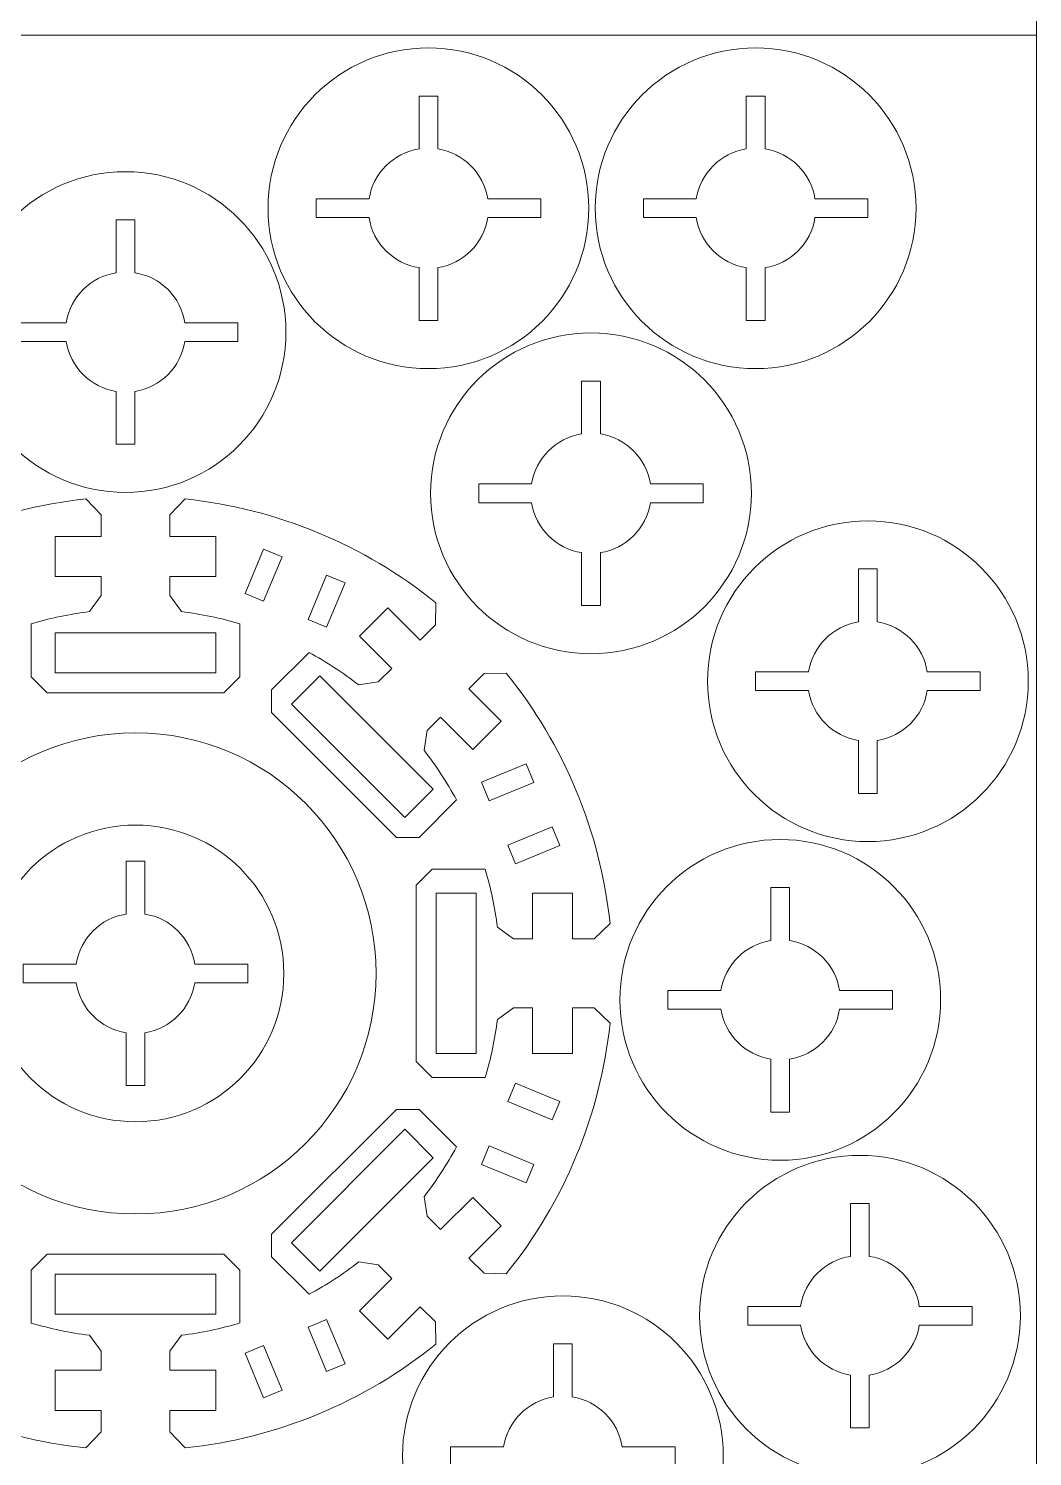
# Model space of a CAD drawing. Header units: centimetres. Extents: x -226 to -75, y 0 to 222.
# Drawn here: x -188.41 to -175.89, y 114.52 to 132.33 of the extents above; entities that cross this region are included whole.
import ezdxf

# ---------------------------------------------------------------- set-up
doc = ezdxf.new("R2010")
doc.units = ezdxf.units.CM
doc.header["$MEASUREMENT"] = 0
doc.layers.add('layer 1', color=7, linetype='Continuous')

msp = doc.modelspace()

# ---------------------------------------------------------------- linework, layer by layer
at = {"layer": 'layer 1', "color": 250, "lineweight": 20}
for points in [[(-225.83724, 132.24642), (-175.83724, 132.24642), (-175.83724, 162.24642), (-225.83724, 162.24642), (-225.83724, 132.24642)], [(-225.83724, 102.24642), (-175.83724, 102.24642), (-175.83724, 132.24642), (-225.83724, 132.24642), (-225.83724, 102.24642)]]:
    msp.add_lwpolyline(points, close=True, dxfattribs=at)
at = {"layer": 'layer 1', "color": 242, "lineweight": 9}
for points, knots in [([(-181.42116, 130.0853), (-181.42116, 131.18984), (-182.31668, 132.08533), (-183.42116, 132.08533), (-183.42116, 132.08533), (-184.52574, 132.08533), (-185.4212, 131.18984), (-185.4212, 130.08522), (-185.4212, 130.08522), (-185.4212, 128.98068), (-184.52574, 128.08522), (-183.42116, 128.08519), (-183.42116, 128.08519), (-182.31661, 128.08519), (-181.42116, 128.98071), (-181.42116, 130.0853)], [0, 0, 0, 0, 0.2, 0.2, 0.2, 0.2, 0.4, 0.4, 0.4, 0.4, 0.6, 0.6, 0.6, 0.6, 1, 1, 1, 1]), ([(-177.34051, 130.0853), (-177.34051, 131.18984), (-178.23603, 132.08533), (-179.34051, 132.08533), (-179.34051, 132.08533), (-180.44509, 132.08533), (-181.34055, 131.18984), (-181.34055, 130.08522), (-181.34055, 130.08522), (-181.34055, 128.98068), (-180.44509, 128.08522), (-179.34051, 128.08519), (-179.34051, 128.08519), (-178.23596, 128.08519), (-177.34051, 128.98071), (-177.34051, 130.0853)], [0, 0, 0, 0, 0.2, 0.2, 0.2, 0.2, 0.4, 0.4, 0.4, 0.4, 0.6, 0.6, 0.6, 0.6, 1, 1, 1, 1]), ([(-183.30446, 128.68521), (-183.30446, 128.68521), (-183.30446, 129.34522), (-183.30446, 129.34522), (-183.30446, 129.34522), (-182.98393, 129.39546), (-182.73134, 129.64804), (-182.6811, 129.96858), (-182.6811, 129.96858), (-182.6811, 129.96858), (-182.0213, 129.96858), (-182.0213, 129.96858), (-182.0213, 129.96858), (-182.0213, 129.96858), (-182.02123, 130.20187), (-182.02123, 130.20187), (-182.02123, 130.20187), (-182.02123, 130.20187), (-182.6811, 130.20187), (-182.6811, 130.20187), (-182.6811, 130.20187), (-182.73134, 130.52248), (-182.98393, 130.77506), (-183.30439, 130.82516), (-183.30439, 130.82516), (-183.30439, 130.82516), (-183.30432, 131.48524), (-183.30432, 131.48524), (-183.30432, 131.48524), (-183.30432, 131.48524), (-183.53768, 131.48524), (-183.53768, 131.48524), (-183.53768, 131.48524), (-183.53768, 131.48524), (-183.53775, 130.82516), (-183.53775, 130.82516), (-183.53775, 130.82516), (-183.85836, 130.77513), (-184.11081, 130.5224), (-184.16111, 130.20187), (-184.16111, 130.20187), (-184.16111, 130.20187), (-184.82112, 130.20187), (-184.82112, 130.20187), (-184.82112, 130.20187), (-184.82112, 130.20187), (-184.82105, 129.96858), (-184.82105, 129.96858), (-184.82105, 129.96858), (-184.82105, 129.96858), (-184.16104, 129.96858), (-184.16104, 129.96858), (-184.16104, 129.96858), (-184.11081, 129.64804), (-183.85822, 129.39546), (-183.53782, 129.34529), (-183.53782, 129.34529), (-183.53782, 129.34529), (-183.53782, 128.68521), (-183.53782, 128.68521), (-183.53782, 128.68521), (-183.53782, 128.68521), (-183.30446, 128.68521), (-183.30446, 128.68521)], [0, 0, 0, 0, 0.05882353, 0.05882353, 0.05882353, 0.05882353, 0.11764706, 0.11764706, 0.11764706, 0.11764706, 0.17647059, 0.17647059, 0.17647059, 0.17647059, 0.23529412, 0.23529412, 0.23529412, 0.23529412, 0.29411765, 0.29411765, 0.29411765, 0.29411765, 0.35294118, 0.35294118, 0.35294118, 0.35294118, 0.41176471, 0.41176471, 0.41176471, 0.41176471, 0.47058824, 0.47058824, 0.47058824, 0.47058824, 0.52941176, 0.52941176, 0.52941176, 0.52941176, 0.58823529, 0.58823529, 0.58823529, 0.58823529, 0.64705882, 0.64705882, 0.64705882, 0.64705882, 0.70588235, 0.70588235, 0.70588235, 0.70588235, 0.76470588, 0.76470588, 0.76470588, 0.76470588, 0.82352941, 0.82352941, 0.82352941, 0.82352941, 0.88235294, 0.88235294, 0.88235294, 0.88235294, 1, 1, 1, 1]), ([(-179.22381, 128.68521), (-179.22381, 128.68521), (-179.22381, 129.34522), (-179.22381, 129.34522), (-179.22381, 129.34522), (-178.90328, 129.39546), (-178.65069, 129.64804), (-178.60045, 129.96858), (-178.60045, 129.96858), (-178.60045, 129.96858), (-177.94065, 129.96858), (-177.94065, 129.96858), (-177.94065, 129.96858), (-177.94065, 129.96858), (-177.94058, 130.20187), (-177.94058, 130.20187), (-177.94058, 130.20187), (-177.94058, 130.20187), (-178.60045, 130.20187), (-178.60045, 130.20187), (-178.60045, 130.20187), (-178.65069, 130.52248), (-178.90328, 130.77506), (-179.22374, 130.82516), (-179.22374, 130.82516), (-179.22374, 130.82516), (-179.22367, 131.48524), (-179.22367, 131.48524), (-179.22367, 131.48524), (-179.22367, 131.48524), (-179.45703, 131.48524), (-179.45703, 131.48524), (-179.45703, 131.48524), (-179.45703, 131.48524), (-179.4571, 130.82516), (-179.4571, 130.82516), (-179.4571, 130.82516), (-179.77771, 130.77513), (-180.03016, 130.5224), (-180.08046, 130.20187), (-180.08046, 130.20187), (-180.08046, 130.20187), (-180.74047, 130.20187), (-180.74047, 130.20187), (-180.74047, 130.20187), (-180.74047, 130.20187), (-180.7404, 129.96858), (-180.7404, 129.96858), (-180.7404, 129.96858), (-180.7404, 129.96858), (-180.08039, 129.96858), (-180.08039, 129.96858), (-180.08039, 129.96858), (-180.03016, 129.64804), (-179.77757, 129.39546), (-179.45717, 129.34529), (-179.45717, 129.34529), (-179.45717, 129.34529), (-179.45717, 128.68521), (-179.45717, 128.68521), (-179.45717, 128.68521), (-179.45717, 128.68521), (-179.22381, 128.68521), (-179.22381, 128.68521)], [0, 0, 0, 0, 0.05882353, 0.05882353, 0.05882353, 0.05882353, 0.11764706, 0.11764706, 0.11764706, 0.11764706, 0.17647059, 0.17647059, 0.17647059, 0.17647059, 0.23529412, 0.23529412, 0.23529412, 0.23529412, 0.29411765, 0.29411765, 0.29411765, 0.29411765, 0.35294118, 0.35294118, 0.35294118, 0.35294118, 0.41176471, 0.41176471, 0.41176471, 0.41176471, 0.47058824, 0.47058824, 0.47058824, 0.47058824, 0.52941176, 0.52941176, 0.52941176, 0.52941176, 0.58823529, 0.58823529, 0.58823529, 0.58823529, 0.64705882, 0.64705882, 0.64705882, 0.64705882, 0.70588235, 0.70588235, 0.70588235, 0.70588235, 0.76470588, 0.76470588, 0.76470588, 0.76470588, 0.82352941, 0.82352941, 0.82352941, 0.82352941, 0.88235294, 0.88235294, 0.88235294, 0.88235294, 1, 1, 1, 1]), ([(-185.1981, 128.54127), (-185.1981, 129.64581), (-186.09363, 130.5413), (-187.1981, 130.5413), (-187.1981, 130.5413), (-188.30269, 130.5413), (-189.19807, 129.64581), (-189.19807, 128.5412), (-189.19807, 128.5412), (-189.19814, 127.43665), (-188.30269, 126.5412), (-187.1981, 126.54117), (-187.1981, 126.54117), (-186.09356, 126.54117), (-185.1981, 127.43668), (-185.1981, 128.54127)], [0, 0, 0, 0, 0.2, 0.2, 0.2, 0.2, 0.4, 0.4, 0.4, 0.4, 0.6, 0.6, 0.6, 0.6, 1, 1, 1, 1]), ([(-187.0814, 127.14118), (-187.0814, 127.14118), (-187.0814, 127.80119), (-187.0814, 127.80119), (-187.0814, 127.80119), (-186.76087, 127.85143), (-186.50828, 128.10402), (-186.45805, 128.42455), (-186.45805, 128.42455), (-186.45805, 128.42455), (-185.79825, 128.42455), (-185.79825, 128.42455), (-185.79825, 128.42455), (-185.79825, 128.42455), (-185.79818, 128.65784), (-185.79818, 128.65784), (-185.79818, 128.65784), (-185.79818, 128.65784), (-186.45805, 128.65784), (-186.45805, 128.65784), (-186.45805, 128.65784), (-186.50828, 128.97845), (-186.76087, 129.23103), (-187.08133, 129.28113), (-187.08133, 129.28113), (-187.08133, 129.28113), (-187.08126, 129.94121), (-187.08126, 129.94121), (-187.08126, 129.94121), (-187.08126, 129.94121), (-187.31463, 129.94121), (-187.31463, 129.94121), (-187.31463, 129.94121), (-187.31463, 129.94121), (-187.3147, 129.28113), (-187.3147, 129.28113), (-187.3147, 129.28113), (-187.6353, 129.23111), (-187.88775, 128.97838), (-187.93806, 128.65784), (-187.93806, 128.65784), (-187.93806, 128.65784), (-188.59807, 128.65784), (-188.59807, 128.65784), (-188.59807, 128.65784), (-188.59807, 128.65784), (-188.598, 128.42455), (-188.598, 128.42455), (-188.598, 128.42455), (-188.598, 128.42455), (-187.93798, 128.42455), (-187.93798, 128.42455), (-187.93798, 128.42455), (-187.88775, 128.10402), (-187.63516, 127.85143), (-187.31477, 127.80126), (-187.31477, 127.80126), (-187.31477, 127.80126), (-187.31477, 127.14118), (-187.31477, 127.14118), (-187.31477, 127.14118), (-187.31477, 127.14118), (-187.0814, 127.14118), (-187.0814, 127.14118)], [0, 0, 0, 0, 0.05882353, 0.05882353, 0.05882353, 0.05882353, 0.11764706, 0.11764706, 0.11764706, 0.11764706, 0.17647059, 0.17647059, 0.17647059, 0.17647059, 0.23529412, 0.23529412, 0.23529412, 0.23529412, 0.29411765, 0.29411765, 0.29411765, 0.29411765, 0.35294118, 0.35294118, 0.35294118, 0.35294118, 0.41176471, 0.41176471, 0.41176471, 0.41176471, 0.47058824, 0.47058824, 0.47058824, 0.47058824, 0.52941176, 0.52941176, 0.52941176, 0.52941176, 0.58823529, 0.58823529, 0.58823529, 0.58823529, 0.64705882, 0.64705882, 0.64705882, 0.64705882, 0.70588235, 0.70588235, 0.70588235, 0.70588235, 0.76470588, 0.76470588, 0.76470588, 0.76470588, 0.82352941, 0.82352941, 0.82352941, 0.82352941, 0.88235294, 0.88235294, 0.88235294, 0.88235294, 1, 1, 1, 1]), ([(-179.39368, 126.53025), (-179.39368, 127.63479), (-180.28921, 128.53028), (-181.39367, 128.53028), (-181.39367, 128.53028), (-182.49826, 128.53028), (-183.39364, 127.63479), (-183.39364, 126.53018), (-183.39364, 126.53018), (-183.39371, 125.42563), (-182.49826, 124.53018), (-181.39367, 124.53014), (-181.39367, 124.53014), (-180.28914, 124.53014), (-179.39368, 125.42567), (-179.39368, 126.53025)], [0, 0, 0, 0, 0.2, 0.2, 0.2, 0.2, 0.4, 0.4, 0.4, 0.4, 0.6, 0.6, 0.6, 0.6, 1, 1, 1, 1]), ([(-181.27699, 125.13017), (-181.27699, 125.13017), (-181.27699, 125.79018), (-181.27699, 125.79018), (-181.27699, 125.79018), (-180.95645, 125.84041), (-180.70386, 126.093), (-180.65363, 126.41354), (-180.65363, 126.41354), (-180.65363, 126.41354), (-179.99383, 126.41354), (-179.99383, 126.41354), (-179.99383, 126.41354), (-179.99383, 126.41354), (-179.99376, 126.64683), (-179.99376, 126.64683), (-179.99376, 126.64683), (-179.99376, 126.64683), (-180.65363, 126.64683), (-180.65363, 126.64683), (-180.65363, 126.64683), (-180.70386, 126.96743), (-180.95645, 127.22001), (-181.27692, 127.27011), (-181.27692, 127.27011), (-181.27692, 127.27011), (-181.27684, 127.93019), (-181.27684, 127.93019), (-181.27684, 127.93019), (-181.27684, 127.93019), (-181.5102, 127.93019), (-181.5102, 127.93019), (-181.5102, 127.93019), (-181.5102, 127.93019), (-181.51027, 127.27011), (-181.51027, 127.27011), (-181.51027, 127.27011), (-181.83087, 127.22008), (-182.08332, 126.96736), (-182.13363, 126.64683), (-182.13363, 126.64683), (-182.13363, 126.64683), (-182.79364, 126.64683), (-182.79364, 126.64683), (-182.79364, 126.64683), (-182.79364, 126.64683), (-182.79357, 126.41354), (-182.79357, 126.41354), (-182.79357, 126.41354), (-182.79357, 126.41354), (-182.13356, 126.41354), (-182.13356, 126.41354), (-182.13356, 126.41354), (-182.08332, 126.093), (-181.83073, 125.84041), (-181.51034, 125.79025), (-181.51034, 125.79025), (-181.51034, 125.79025), (-181.51034, 125.13017), (-181.51034, 125.13017), (-181.51034, 125.13017), (-181.51034, 125.13017), (-181.27699, 125.13017), (-181.27699, 125.13017)], [0, 0, 0, 0, 0.05882353, 0.05882353, 0.05882353, 0.05882353, 0.11764706, 0.11764706, 0.11764706, 0.11764706, 0.17647059, 0.17647059, 0.17647059, 0.17647059, 0.23529412, 0.23529412, 0.23529412, 0.23529412, 0.29411765, 0.29411765, 0.29411765, 0.29411765, 0.35294118, 0.35294118, 0.35294118, 0.35294118, 0.41176471, 0.41176471, 0.41176471, 0.41176471, 0.47058824, 0.47058824, 0.47058824, 0.47058824, 0.52941176, 0.52941176, 0.52941176, 0.52941176, 0.58823529, 0.58823529, 0.58823529, 0.58823529, 0.64705882, 0.64705882, 0.64705882, 0.64705882, 0.70588235, 0.70588235, 0.70588235, 0.70588235, 0.76470588, 0.76470588, 0.76470588, 0.76470588, 0.82352941, 0.82352941, 0.82352941, 0.82352941, 0.88235294, 0.88235294, 0.88235294, 0.88235294, 1, 1, 1, 1]), ([(-175.94066, 124.18692), (-175.94066, 125.29146), (-176.83618, 126.18695), (-177.94066, 126.18695), (-177.94066, 126.18695), (-179.04524, 126.18695), (-179.9407, 125.29146), (-179.9407, 124.18684), (-179.9407, 124.18684), (-179.9407, 123.0823), (-179.04524, 122.18684), (-177.94066, 122.18681), (-177.94066, 122.18681), (-176.83611, 122.18681), (-175.94066, 123.08233), (-175.94066, 124.18692)], [0, 0, 0, 0, 0.2, 0.2, 0.2, 0.2, 0.4, 0.4, 0.4, 0.4, 0.6, 0.6, 0.6, 0.6, 1, 1, 1, 1]), ([(-177.82396, 122.78683), (-177.82396, 122.78683), (-177.82396, 123.44684), (-177.82396, 123.44684), (-177.82396, 123.44684), (-177.50343, 123.49708), (-177.25084, 123.74966), (-177.2006, 124.0702), (-177.2006, 124.0702), (-177.2006, 124.0702), (-176.5408, 124.0702), (-176.5408, 124.0702), (-176.5408, 124.0702), (-176.5408, 124.0702), (-176.54073, 124.30349), (-176.54073, 124.30349), (-176.54073, 124.30349), (-176.54073, 124.30349), (-177.2006, 124.30349), (-177.2006, 124.30349), (-177.2006, 124.30349), (-177.25084, 124.6241), (-177.50343, 124.87668), (-177.82389, 124.92678), (-177.82389, 124.92678), (-177.82389, 124.92678), (-177.82382, 125.58686), (-177.82382, 125.58686), (-177.82382, 125.58686), (-177.82382, 125.58686), (-178.05718, 125.58686), (-178.05718, 125.58686), (-178.05718, 125.58686), (-178.05718, 125.58686), (-178.05725, 124.92678), (-178.05725, 124.92678), (-178.05725, 124.92678), (-178.37786, 124.87675), (-178.63031, 124.62402), (-178.68061, 124.30349), (-178.68061, 124.30349), (-178.68061, 124.30349), (-179.34062, 124.30349), (-179.34062, 124.30349), (-179.34062, 124.30349), (-179.34062, 124.30349), (-179.34055, 124.0702), (-179.34055, 124.0702), (-179.34055, 124.0702), (-179.34055, 124.0702), (-178.68054, 124.0702), (-178.68054, 124.0702), (-178.68054, 124.0702), (-178.63031, 123.74966), (-178.37772, 123.49708), (-178.05732, 123.44691), (-178.05732, 123.44691), (-178.05732, 123.44691), (-178.05732, 122.78683), (-178.05732, 122.78683), (-178.05732, 122.78683), (-178.05732, 122.78683), (-177.82396, 122.78683), (-177.82396, 122.78683)], [0, 0, 0, 0, 0.05882353, 0.05882353, 0.05882353, 0.05882353, 0.11764706, 0.11764706, 0.11764706, 0.11764706, 0.17647059, 0.17647059, 0.17647059, 0.17647059, 0.23529412, 0.23529412, 0.23529412, 0.23529412, 0.29411765, 0.29411765, 0.29411765, 0.29411765, 0.35294118, 0.35294118, 0.35294118, 0.35294118, 0.41176471, 0.41176471, 0.41176471, 0.41176471, 0.47058824, 0.47058824, 0.47058824, 0.47058824, 0.52941176, 0.52941176, 0.52941176, 0.52941176, 0.58823529, 0.58823529, 0.58823529, 0.58823529, 0.64705882, 0.64705882, 0.64705882, 0.64705882, 0.70588235, 0.70588235, 0.70588235, 0.70588235, 0.76470588, 0.76470588, 0.76470588, 0.76470588, 0.82352941, 0.82352941, 0.82352941, 0.82352941, 0.88235294, 0.88235294, 0.88235294, 0.88235294, 1, 1, 1, 1]), ([(-188.07373, 124.29213), (-188.07373, 124.29213), (-186.07373, 124.29213), (-186.07373, 124.29213), (-186.07373, 124.29213), (-186.07373, 124.29213), (-186.07373, 124.79216), (-186.07373, 124.79216), (-186.07373, 124.79216), (-186.07373, 124.79216), (-188.07373, 124.79216), (-188.07373, 124.79216), (-188.07373, 124.79216), (-188.07373, 124.79216), (-188.07373, 124.29213), (-188.07373, 124.29213)], [0, 0, 0, 0, 0.2, 0.2, 0.2, 0.2, 0.4, 0.4, 0.4, 0.4, 0.6, 0.6, 0.6, 0.6, 1, 1, 1, 1]), ([(-184.77558, 124.25453), (-184.77558, 124.25453), (-185.1291, 123.90101), (-185.1291, 123.90101), (-185.1291, 123.90101), (-185.1291, 123.90101), (-183.71492, 122.48679), (-183.71492, 122.48679), (-183.71492, 122.48679), (-183.71492, 122.48679), (-183.36136, 122.84027), (-183.36136, 122.84027), (-183.36136, 122.84027), (-183.36136, 122.84027), (-184.77558, 124.25453), (-184.77558, 124.25453)], [0, 0, 0, 0, 0.2, 0.2, 0.2, 0.2, 0.4, 0.4, 0.4, 0.4, 0.6, 0.6, 0.6, 0.6, 1, 1, 1, 1]), ([(-190.07367, 120.54223), (-190.07367, 118.8853), (-188.73057, 117.54224), (-187.07375, 117.54224), (-187.07375, 117.54224), (-185.41679, 117.5422), (-184.07369, 118.88537), (-184.07376, 120.54216), (-184.07376, 120.54216), (-184.07369, 122.19908), (-185.41686, 123.54218), (-187.07382, 123.54221), (-187.07382, 123.54221), (-188.73057, 123.54218), (-190.07367, 122.19912), (-190.07367, 120.54223)], [0, 0, 0, 0, 0.2, 0.2, 0.2, 0.2, 0.4, 0.4, 0.4, 0.4, 0.6, 0.6, 0.6, 0.6, 1, 1, 1, 1]), ([(-187.07368, 122.39221), (-186.052, 122.39221), (-185.22375, 121.56396), (-185.22375, 120.54231), (-185.22375, 120.54231), (-185.22375, 119.52049), (-186.052, 118.69224), (-187.07368, 118.69221), (-187.07368, 118.69221), (-188.09543, 118.69224), (-188.92368, 119.52056), (-188.92368, 120.54228), (-188.92368, 120.54228), (-188.92368, 121.56392), (-188.09543, 122.39225), (-187.07368, 122.39221)], [0, 0, 0, 0, 0.2, 0.2, 0.2, 0.2, 0.4, 0.4, 0.4, 0.4, 0.6, 0.6, 0.6, 0.6, 1, 1, 1, 1]), ([(-177.03377, 120.21239), (-177.03377, 121.31694), (-177.9293, 122.21243), (-179.03378, 122.21243), (-179.03378, 122.21243), (-180.13836, 122.21243), (-181.03382, 121.31694), (-181.03382, 120.21232), (-181.03382, 120.21232), (-181.03382, 119.10778), (-180.13836, 118.21232), (-179.03378, 118.21228), (-179.03378, 118.21228), (-177.92923, 118.21228), (-177.03377, 119.10781), (-177.03377, 120.21239)], [0, 0, 0, 0, 0.2, 0.2, 0.2, 0.2, 0.4, 0.4, 0.4, 0.4, 0.6, 0.6, 0.6, 0.6, 1, 1, 1, 1]), ([(-188.47371, 120.65892), (-188.47371, 120.65892), (-187.81377, 120.65884), (-187.81377, 120.65884), (-187.81377, 120.65884), (-187.76354, 120.97941), (-187.51088, 121.23197), (-187.19034, 121.2822), (-187.19034, 121.2822), (-187.19034, 121.2822), (-187.19041, 121.94225), (-187.19041, 121.94225), (-187.19041, 121.94225), (-187.19041, 121.94225), (-186.95705, 121.94225), (-186.95705, 121.94225), (-186.95705, 121.94225), (-186.95705, 121.94225), (-186.95705, 121.28217), (-186.95705, 121.28217), (-186.95705, 121.28217), (-186.63652, 121.23207), (-186.38393, 120.97941), (-186.33369, 120.65895), (-186.33369, 120.65895), (-186.33369, 120.65895), (-185.67375, 120.65892), (-185.67375, 120.65892), (-185.67375, 120.65892), (-185.67375, 120.65892), (-185.67375, 120.42555), (-185.67375, 120.42555), (-185.67375, 120.42555), (-185.67375, 120.42555), (-186.33369, 120.42555), (-186.33369, 120.42555), (-186.33369, 120.42555), (-186.38393, 120.10505), (-186.63652, 119.85247), (-186.95705, 119.80223), (-186.95705, 119.80223), (-186.95705, 119.80223), (-186.95705, 119.14229), (-186.95705, 119.14229), (-186.95705, 119.14229), (-186.95705, 119.14229), (-187.19034, 119.14218), (-187.19034, 119.14218), (-187.19034, 119.14218), (-187.19034, 119.14218), (-187.19041, 119.80223), (-187.19041, 119.80223), (-187.19041, 119.80223), (-187.51095, 119.85247), (-187.76354, 120.10502), (-187.81377, 120.42555), (-187.81377, 120.42555), (-187.81377, 120.42555), (-188.47371, 120.42555), (-188.47371, 120.42555), (-188.47371, 120.42555), (-188.47371, 120.42555), (-188.47371, 120.65892), (-188.47371, 120.65892)], [0, 0, 0, 0, 0.05882353, 0.05882353, 0.05882353, 0.05882353, 0.11764706, 0.11764706, 0.11764706, 0.11764706, 0.17647059, 0.17647059, 0.17647059, 0.17647059, 0.23529412, 0.23529412, 0.23529412, 0.23529412, 0.29411765, 0.29411765, 0.29411765, 0.29411765, 0.35294118, 0.35294118, 0.35294118, 0.35294118, 0.41176471, 0.41176471, 0.41176471, 0.41176471, 0.47058824, 0.47058824, 0.47058824, 0.47058824, 0.52941176, 0.52941176, 0.52941176, 0.52941176, 0.58823529, 0.58823529, 0.58823529, 0.58823529, 0.64705882, 0.64705882, 0.64705882, 0.64705882, 0.70588235, 0.70588235, 0.70588235, 0.70588235, 0.76470588, 0.76470588, 0.76470588, 0.76470588, 0.82352941, 0.82352941, 0.82352941, 0.82352941, 0.88235294, 0.88235294, 0.88235294, 0.88235294, 1, 1, 1, 1]), ([(-183.32369, 119.54219), (-183.32369, 119.54219), (-182.82366, 119.54219), (-182.82366, 119.54219), (-182.82366, 119.54219), (-182.82366, 119.54219), (-182.82366, 121.54219), (-182.82366, 121.54219), (-182.82366, 121.54219), (-182.82366, 121.54219), (-183.32369, 121.54219), (-183.32369, 121.54219), (-183.32369, 121.54219), (-183.32369, 121.54219), (-183.32369, 119.54219), (-183.32369, 119.54219)], [0, 0, 0, 0, 0.2, 0.2, 0.2, 0.2, 0.4, 0.4, 0.4, 0.4, 0.6, 0.6, 0.6, 0.6, 1, 1, 1, 1]), ([(-178.91708, 118.81231), (-178.91708, 118.81231), (-178.91708, 119.47232), (-178.91708, 119.47232), (-178.91708, 119.47232), (-178.59654, 119.52255), (-178.34396, 119.77514), (-178.29372, 120.09568), (-178.29372, 120.09568), (-178.29372, 120.09568), (-177.63392, 120.09568), (-177.63392, 120.09568), (-177.63392, 120.09568), (-177.63392, 120.09568), (-177.63385, 120.32897), (-177.63385, 120.32897), (-177.63385, 120.32897), (-177.63385, 120.32897), (-178.29372, 120.32897), (-178.29372, 120.32897), (-178.29372, 120.32897), (-178.34396, 120.64957), (-178.59654, 120.90216), (-178.91701, 120.95226), (-178.91701, 120.95226), (-178.91701, 120.95226), (-178.91694, 121.61234), (-178.91694, 121.61234), (-178.91694, 121.61234), (-178.91694, 121.61234), (-179.1503, 121.61234), (-179.1503, 121.61234), (-179.1503, 121.61234), (-179.1503, 121.61234), (-179.15037, 120.95226), (-179.15037, 120.95226), (-179.15037, 120.95226), (-179.47098, 120.90223), (-179.72342, 120.6495), (-179.77373, 120.32897), (-179.77373, 120.32897), (-179.77373, 120.32897), (-180.43374, 120.32897), (-180.43374, 120.32897), (-180.43374, 120.32897), (-180.43374, 120.32897), (-180.43367, 120.09568), (-180.43367, 120.09568), (-180.43367, 120.09568), (-180.43367, 120.09568), (-179.77366, 120.09568), (-179.77366, 120.09568), (-179.77366, 120.09568), (-179.72342, 119.77514), (-179.47083, 119.52255), (-179.15044, 119.47239), (-179.15044, 119.47239), (-179.15044, 119.47239), (-179.15044, 118.81231), (-179.15044, 118.81231), (-179.15044, 118.81231), (-179.15044, 118.81231), (-178.91708, 118.81231), (-178.91708, 118.81231)], [0, 0, 0, 0, 0.05882353, 0.05882353, 0.05882353, 0.05882353, 0.11764706, 0.11764706, 0.11764706, 0.11764706, 0.17647059, 0.17647059, 0.17647059, 0.17647059, 0.23529412, 0.23529412, 0.23529412, 0.23529412, 0.29411765, 0.29411765, 0.29411765, 0.29411765, 0.35294118, 0.35294118, 0.35294118, 0.35294118, 0.41176471, 0.41176471, 0.41176471, 0.41176471, 0.47058824, 0.47058824, 0.47058824, 0.47058824, 0.52941176, 0.52941176, 0.52941176, 0.52941176, 0.58823529, 0.58823529, 0.58823529, 0.58823529, 0.64705882, 0.64705882, 0.64705882, 0.64705882, 0.70588235, 0.70588235, 0.70588235, 0.70588235, 0.76470588, 0.76470588, 0.76470588, 0.76470588, 0.82352941, 0.82352941, 0.82352941, 0.82352941, 0.88235294, 0.88235294, 0.88235294, 0.88235294, 1, 1, 1, 1]), ([(-185.12913, 117.18344), (-185.12913, 117.18344), (-184.77561, 116.82985), (-184.77561, 116.82985), (-184.77561, 116.82985), (-184.77561, 116.82985), (-183.3614, 118.24406), (-183.3614, 118.24406), (-183.3614, 118.24406), (-183.3614, 118.24406), (-183.71492, 118.59765), (-183.71492, 118.59765), (-183.71492, 118.59765), (-183.71492, 118.59765), (-185.12913, 117.18344), (-185.12913, 117.18344)], [0, 0, 0, 0, 0.2, 0.2, 0.2, 0.2, 0.4, 0.4, 0.4, 0.4, 0.6, 0.6, 0.6, 0.6, 1, 1, 1, 1]), ([(-176.03975, 116.27297), (-176.03975, 117.37744), (-176.93528, 118.27297), (-178.03976, 118.27297), (-178.03976, 118.27297), (-179.14434, 118.27297), (-180.03979, 117.37744), (-180.03979, 116.2729), (-180.03979, 116.2729), (-180.03979, 115.16832), (-179.14434, 114.2729), (-178.03976, 114.27283), (-178.03976, 114.27283), (-176.93521, 114.27283), (-176.03975, 115.16839), (-176.03975, 116.27297)], [0, 0, 0, 0, 0.2, 0.2, 0.2, 0.2, 0.4, 0.4, 0.4, 0.4, 0.6, 0.6, 0.6, 0.6, 1, 1, 1, 1]), ([(-177.92302, 114.87289), (-177.92302, 114.87289), (-177.92302, 115.5329), (-177.92302, 115.5329), (-177.92302, 115.5329), (-177.60249, 115.58313), (-177.3499, 115.83572), (-177.29966, 116.15626), (-177.29966, 116.15626), (-177.29966, 116.15626), (-176.63986, 116.15626), (-176.63986, 116.15626), (-176.63986, 116.15626), (-176.63986, 116.15626), (-176.63979, 116.38955), (-176.63979, 116.38955), (-176.63979, 116.38955), (-176.63979, 116.38955), (-177.29966, 116.38955), (-177.29966, 116.38955), (-177.29966, 116.38955), (-177.3499, 116.71015), (-177.60249, 116.96274), (-177.92295, 117.01284), (-177.92295, 117.01284), (-177.92295, 117.01284), (-177.92288, 117.67287), (-177.92288, 117.67287), (-177.92288, 117.67287), (-177.92288, 117.67287), (-178.15624, 117.67287), (-178.15624, 117.67287), (-178.15624, 117.67287), (-178.15624, 117.67287), (-178.15631, 117.01284), (-178.15631, 117.01284), (-178.15631, 117.01284), (-178.47692, 116.96281), (-178.72937, 116.71008), (-178.77967, 116.38955), (-178.77967, 116.38955), (-178.77967, 116.38955), (-179.43968, 116.38955), (-179.43968, 116.38955), (-179.43968, 116.38955), (-179.43968, 116.38955), (-179.43961, 116.15626), (-179.43961, 116.15626), (-179.43961, 116.15626), (-179.43961, 116.15626), (-178.7796, 116.15626), (-178.7796, 116.15626), (-178.7796, 116.15626), (-178.72937, 115.83572), (-178.47678, 115.58313), (-178.15638, 115.53297), (-178.15638, 115.53297), (-178.15638, 115.53297), (-178.15638, 114.87289), (-178.15638, 114.87289), (-178.15638, 114.87289), (-178.15638, 114.87289), (-177.92302, 114.87289), (-177.92302, 114.87289)], [0, 0, 0, 0, 0.05882353, 0.05882353, 0.05882353, 0.05882353, 0.11764706, 0.11764706, 0.11764706, 0.11764706, 0.17647059, 0.17647059, 0.17647059, 0.17647059, 0.23529412, 0.23529412, 0.23529412, 0.23529412, 0.29411765, 0.29411765, 0.29411765, 0.29411765, 0.35294118, 0.35294118, 0.35294118, 0.35294118, 0.41176471, 0.41176471, 0.41176471, 0.41176471, 0.47058824, 0.47058824, 0.47058824, 0.47058824, 0.52941176, 0.52941176, 0.52941176, 0.52941176, 0.58823529, 0.58823529, 0.58823529, 0.58823529, 0.64705882, 0.64705882, 0.64705882, 0.64705882, 0.70588235, 0.70588235, 0.70588235, 0.70588235, 0.76470588, 0.76470588, 0.76470588, 0.76470588, 0.82352941, 0.82352941, 0.82352941, 0.82352941, 0.88235294, 0.88235294, 0.88235294, 0.88235294, 1, 1, 1, 1]), ([(-188.07373, 116.79215), (-188.07373, 116.79215), (-188.07373, 116.29219), (-188.07373, 116.29219), (-188.07373, 116.29219), (-188.07373, 116.29219), (-186.07373, 116.29212), (-186.07373, 116.29212), (-186.07373, 116.29212), (-186.07373, 116.29212), (-186.07373, 116.79215), (-186.07373, 116.79215), (-186.07373, 116.79215), (-186.07373, 116.79215), (-188.07373, 116.79215), (-188.07373, 116.79215)], [0, 0, 0, 0, 0.2, 0.2, 0.2, 0.2, 0.4, 0.4, 0.4, 0.4, 0.6, 0.6, 0.6, 0.6, 1, 1, 1, 1]), ([(-179.74424, 114.52038), (-179.74424, 115.6249), (-180.63976, 116.52039), (-181.74423, 116.52039), (-181.74423, 116.52039), (-182.84881, 116.52039), (-183.7442, 115.6249), (-183.7442, 114.52031), (-183.7442, 114.52031), (-183.74427, 113.41573), (-182.84881, 112.52031), (-181.74423, 112.52024), (-181.74423, 112.52024), (-180.63969, 112.52024), (-179.74424, 113.4158), (-179.74424, 114.52038)], [0, 0, 0, 0, 0.2, 0.2, 0.2, 0.2, 0.4, 0.4, 0.4, 0.4, 0.6, 0.6, 0.6, 0.6, 1, 1, 1, 1]), ([(-181.62753, 113.1203), (-181.62753, 113.1203), (-181.62753, 113.78031), (-181.62753, 113.78031), (-181.62753, 113.78031), (-181.30701, 113.83054), (-181.05442, 114.08313), (-181.00418, 114.40367), (-181.00418, 114.40367), (-181.00418, 114.40367), (-180.34438, 114.40367), (-180.34438, 114.40367), (-180.34438, 114.40367), (-180.34438, 114.40367), (-180.34431, 114.63696), (-180.34431, 114.63696), (-180.34431, 114.63696), (-180.34431, 114.63696), (-181.00418, 114.63696), (-181.00418, 114.63696), (-181.00418, 114.63696), (-181.05442, 114.95756), (-181.30701, 115.21015), (-181.62746, 115.26025), (-181.62746, 115.26025), (-181.62746, 115.26025), (-181.62739, 115.92033), (-181.62739, 115.92033), (-181.62739, 115.92033), (-181.62739, 115.92033), (-181.86075, 115.92033), (-181.86075, 115.92033), (-181.86075, 115.92033), (-181.86075, 115.92033), (-181.86082, 115.26025), (-181.86082, 115.26025), (-181.86082, 115.26025), (-182.18143, 115.21022), (-182.43388, 114.95749), (-182.48418, 114.63696), (-182.48418, 114.63696), (-182.48418, 114.63696), (-183.14419, 114.63696), (-183.14419, 114.63696), (-183.14419, 114.63696), (-183.14419, 114.63696), (-183.14412, 114.40367), (-183.14412, 114.40367), (-183.14412, 114.40367), (-183.14412, 114.40367), (-182.48411, 114.40367), (-182.48411, 114.40367), (-182.48411, 114.40367), (-182.43388, 114.08313), (-182.18129, 113.83054), (-181.86089, 113.78038), (-181.86089, 113.78038), (-181.86089, 113.78038), (-181.86089, 113.1203), (-181.86089, 113.1203), (-181.86089, 113.1203), (-181.86089, 113.1203), (-181.62753, 113.1203), (-181.62753, 113.1203)], [0, 0, 0, 0, 0.05882353, 0.05882353, 0.05882353, 0.05882353, 0.11764706, 0.11764706, 0.11764706, 0.11764706, 0.17647059, 0.17647059, 0.17647059, 0.17647059, 0.23529412, 0.23529412, 0.23529412, 0.23529412, 0.29411765, 0.29411765, 0.29411765, 0.29411765, 0.35294118, 0.35294118, 0.35294118, 0.35294118, 0.41176471, 0.41176471, 0.41176471, 0.41176471, 0.47058824, 0.47058824, 0.47058824, 0.47058824, 0.52941176, 0.52941176, 0.52941176, 0.52941176, 0.58823529, 0.58823529, 0.58823529, 0.58823529, 0.64705882, 0.64705882, 0.64705882, 0.64705882, 0.70588235, 0.70588235, 0.70588235, 0.70588235, 0.76470588, 0.76470588, 0.76470588, 0.76470588, 0.82352941, 0.82352941, 0.82352941, 0.82352941, 0.88235294, 0.88235294, 0.88235294, 0.88235294, 1, 1, 1, 1])]:
    msp.add_open_spline(points, degree=3, knots=knots, dxfattribs=at)
for points in [[(-190.81898, 125.16551), (-189.92462, 125.89001), (-188.83937, 126.33959), (-187.69457, 126.45964)], [(-187.69457, 126.45963), (-187.69457, 126.45963), (-187.50372, 126.2607), (-187.50372, 126.2607)], [(-186.64375, 126.26071), (-186.64375, 126.26071), (-186.4529, 126.45968), (-186.4529, 126.45968)], [(-186.45286, 126.45966), (-185.30813, 126.33954), (-184.22278, 125.89003), (-183.32845, 125.1655)], [(-187.50372, 126.26071), (-187.50372, 126.26071), (-187.50372, 125.99224), (-187.50372, 125.99224)], [(-186.64375, 125.99213), (-186.64375, 125.99213), (-186.64375, 126.2607), (-186.64375, 126.2607)], [(-187.50372, 125.99223), (-187.50372, 125.99223), (-188.07373, 125.99212), (-188.07373, 125.99212)], [(-188.07373, 125.99213), (-188.07373, 125.99213), (-188.07373, 125.4921), (-188.07373, 125.4921)], [(-186.0737, 125.99216), (-186.0737, 125.99216), (-186.64371, 125.99213), (-186.64371, 125.99213)], [(-186.0737, 125.99216), (-186.0737, 125.99216), (-186.0737, 125.49217), (-186.0737, 125.49217)], [(-185.47708, 125.83393), (-185.47708, 125.83393), (-185.70674, 125.27961), (-185.70674, 125.27961)], [(-185.24611, 125.73833), (-185.24611, 125.73833), (-185.47708, 125.83393), (-185.47708, 125.83393)], [(-185.4757, 125.18398), (-185.4757, 125.18398), (-185.24611, 125.73833), (-185.24611, 125.73833)], [(-187.50372, 125.49218), (-187.50372, 125.49218), (-188.07373, 125.4921), (-188.07373, 125.4921)], [(-187.50372, 125.49218), (-187.50372, 125.49218), (-187.50372, 125.25416), (-187.50372, 125.25416)], [(-186.64375, 125.25416), (-186.64375, 125.25416), (-186.64375, 125.49218), (-186.64375, 125.49218)], [(-186.0737, 125.49218), (-186.0737, 125.49218), (-186.64371, 125.49218), (-186.64371, 125.49218)], [(-184.69179, 125.50864), (-184.69179, 125.50864), (-184.92138, 124.95436), (-184.92138, 124.95436)], [(-184.4608, 125.41301), (-184.4608, 125.41301), (-184.69183, 125.50865), (-184.69183, 125.50865)], [(-184.69042, 124.85873), (-184.69042, 124.85873), (-184.46076, 125.41301), (-184.46076, 125.41301)], [(-187.50372, 125.25416), (-187.50372, 125.25416), (-187.6485, 125.05568), (-187.6485, 125.05568)], [(-186.49897, 125.05572), (-186.49897, 125.05572), (-186.64375, 125.25416), (-186.64375, 125.25416)], [(-185.70674, 125.27961), (-185.70674, 125.27961), (-185.4757, 125.18397), (-185.4757, 125.18397)], [(-187.64846, 125.05568), (-187.89526, 125.02429), (-188.1354, 124.97359), (-188.37374, 124.90247)], [(-185.77369, 124.90244), (-186.0121, 124.97356), (-186.25227, 125.02429), (-186.49897, 125.05573)], [(-183.92715, 125.10295), (-183.92715, 125.10295), (-184.28063, 124.74943), (-184.28063, 124.74943)], [(-183.52406, 124.69998), (-183.52406, 124.69998), (-183.92715, 125.10296), (-183.92715, 125.10296)], [(-183.32838, 125.16541), (-183.32838, 125.16541), (-183.33409, 124.88985), (-183.33409, 124.88985)], [(-188.37374, 124.90248), (-188.37374, 124.90248), (-188.37374, 124.24218), (-188.37374, 124.24218)], [(-185.77369, 124.24219), (-185.77369, 124.24219), (-185.77369, 124.90245), (-185.77369, 124.90245)], [(-184.92138, 124.95436), (-184.92138, 124.95436), (-184.69042, 124.85872), (-184.69042, 124.85872)], [(-183.33409, 124.88987), (-183.33409, 124.88987), (-183.52406, 124.69997), (-183.52406, 124.69997)], [(-183.87751, 124.34637), (-183.87751, 124.34637), (-184.2806, 124.74945), (-184.2806, 124.74945)], [(-184.90974, 124.54467), (-184.90974, 124.54467), (-185.37661, 124.07773), (-185.37661, 124.07773)], [(-184.28853, 124.14015), (-184.48531, 124.29234), (-184.69098, 124.42629), (-184.90974, 124.54468)], [(-183.87751, 124.34637), (-183.87751, 124.34637), (-184.04582, 124.17799), (-184.04582, 124.17799)], [(-188.37374, 124.24219), (-188.37374, 124.24219), (-188.17371, 124.04217), (-188.17371, 124.04217)], [(-185.97372, 124.04217), (-185.97372, 124.04217), (-185.77369, 124.2422), (-185.77369, 124.2422)], [(-184.04586, 124.17798), (-184.04586, 124.17798), (-184.2886, 124.14019), (-184.2886, 124.14019)], [(-182.91595, 124.09195), (-182.91595, 124.09195), (-182.72605, 124.28182), (-182.72605, 124.28182)], [(-182.72605, 124.28181), (-182.72605, 124.28181), (-182.45039, 124.28746), (-182.45039, 124.28746)], [(-182.45035, 124.28746), (-181.72585, 123.39313), (-181.27635, 122.30785), (-181.15616, 121.16308)], [(-188.17371, 124.04217), (-188.17371, 124.04217), (-185.97375, 124.04217), (-185.97375, 124.04217)], [(-185.37664, 124.07772), (-185.37664, 124.07772), (-185.37671, 123.7949), (-185.37671, 123.7949)], [(-182.51286, 123.68884), (-182.51286, 123.68884), (-182.91595, 124.09196), (-182.91595, 124.09196)], [(-185.37671, 123.79492), (-185.37671, 123.79492), (-183.82103, 122.23927), (-183.82103, 122.23927)], [(-183.43781, 123.57002), (-183.43781, 123.57002), (-183.26954, 123.73837), (-183.26954, 123.73837)], [(-182.86638, 123.33527), (-182.86638, 123.33527), (-183.26954, 123.73839), (-183.26954, 123.73839)], [(-182.51286, 123.68884), (-182.51286, 123.68884), (-182.86638, 123.33529), (-182.86638, 123.33529)], [(-183.47577, 123.32735), (-183.47577, 123.32735), (-183.43781, 123.57002), (-183.43781, 123.57002)], [(-183.07131, 122.70623), (-183.18956, 122.92499), (-183.32347, 123.13073), (-183.47577, 123.3274)], [(-182.20295, 123.15516), (-182.20295, 123.15516), (-182.7572, 122.92554), (-182.7572, 122.92554)], [(-182.10717, 122.92417), (-182.10717, 122.92417), (-182.20295, 123.15517), (-182.20295, 123.15517)], [(-182.7572, 122.92554), (-182.7572, 122.92554), (-182.66156, 122.69451), (-182.66156, 122.69451)], [(-182.66156, 122.69452), (-182.66156, 122.69452), (-182.10717, 122.92418), (-182.10717, 122.92418)], [(-183.53825, 122.23921), (-183.53825, 122.23921), (-183.07131, 122.70622), (-183.07131, 122.70622)], [(-181.87765, 122.36982), (-181.87765, 122.36982), (-182.4319, 122.14026), (-182.4319, 122.14026)], [(-181.78187, 122.13889), (-181.78187, 122.13889), (-181.87765, 122.36982), (-181.87765, 122.36982)], [(-183.82103, 122.23928), (-183.82103, 122.23928), (-183.53825, 122.23921), (-183.53825, 122.23921)], [(-182.4319, 122.14027), (-182.4319, 122.14027), (-182.33626, 121.90924), (-182.33626, 121.90924)], [(-182.33626, 121.90924), (-182.33626, 121.90924), (-181.78187, 122.1389), (-181.78187, 122.1389)], [(-183.37371, 121.84213), (-183.37371, 121.84213), (-183.57367, 121.64221), (-183.57367, 121.64221)], [(-182.71335, 121.84213), (-182.71335, 121.84213), (-183.37371, 121.84213), (-183.37371, 121.84213)], [(-182.5602, 121.11691), (-182.59164, 121.36367), (-182.64233, 121.60388), (-182.71338, 121.84215)], [(-183.57366, 121.64221), (-183.57366, 121.64221), (-183.57366, 119.44222), (-183.57366, 119.44222)], [(-182.12378, 120.97214), (-182.12378, 120.97214), (-182.12371, 121.5422), (-182.12371, 121.5422)], [(-181.62376, 121.54227), (-181.62376, 121.54227), (-182.12371, 121.5422), (-182.12371, 121.5422)], [(-181.62369, 120.97217), (-181.62369, 120.97217), (-181.62376, 121.54226), (-181.62376, 121.54226)], [(-182.36184, 120.97214), (-182.36184, 120.97214), (-182.56021, 121.11692), (-182.56021, 121.11692)], [(-181.15627, 121.16303), (-181.15627, 121.16303), (-181.35512, 120.97218), (-181.35512, 120.97218)], [(-182.12378, 120.97214), (-182.12378, 120.97214), (-182.36184, 120.97214), (-182.36184, 120.97214)], [(-181.35508, 120.97217), (-181.35508, 120.97217), (-181.62365, 120.97217), (-181.62365, 120.97217)], [(-182.5602, 119.96745), (-182.5602, 119.96745), (-182.36184, 120.11223), (-182.36184, 120.11223)], [(-182.36184, 120.11221), (-182.36184, 120.11221), (-182.12378, 120.11221), (-182.12378, 120.11221)], [(-182.12378, 119.54219), (-182.12378, 119.54219), (-182.12378, 120.1122), (-182.12378, 120.1122)], [(-181.62376, 120.11228), (-181.62376, 120.11228), (-181.35519, 120.11228), (-181.35519, 120.11228)], [(-181.62369, 119.54212), (-181.62369, 119.54212), (-181.62376, 120.11228), (-181.62376, 120.11228)], [(-181.35515, 120.11228), (-181.35515, 120.11228), (-181.15616, 119.92129), (-181.15616, 119.92129)], [(-182.71335, 119.24225), (-182.64237, 119.48056), (-182.5916, 119.72073), (-182.56017, 119.96753)], [(-181.15619, 119.92142), (-181.27628, 118.77659), (-181.72585, 117.69134), (-182.45039, 116.79699)], [(-181.62369, 119.54212), (-181.62369, 119.54212), (-182.12378, 119.54219), (-182.12378, 119.54219)], [(-183.57366, 119.44221), (-183.57366, 119.44221), (-183.37371, 119.24225), (-183.37371, 119.24225)], [(-183.37371, 119.24225), (-183.37371, 119.24225), (-182.71335, 119.24225), (-182.71335, 119.24225)], [(-182.33626, 119.17521), (-182.33626, 119.17521), (-182.4319, 118.94425), (-182.4319, 118.94425)], [(-181.78187, 118.94549), (-181.78187, 118.94549), (-182.33626, 119.17522), (-182.33626, 119.17522)], [(-183.82103, 118.84514), (-183.82103, 118.84514), (-185.37664, 117.28946), (-185.37664, 117.28946)], [(-183.53818, 118.84514), (-183.53818, 118.84514), (-183.82103, 118.84514), (-183.82103, 118.84514)], [(-183.07131, 118.37823), (-183.07131, 118.37823), (-183.53818, 118.84513), (-183.53818, 118.84513)], [(-182.4319, 118.94426), (-182.4319, 118.94426), (-181.87765, 118.71453), (-181.87765, 118.71453)], [(-181.87765, 118.71454), (-181.87765, 118.71454), (-181.78187, 118.9455), (-181.78187, 118.9455)], [(-183.47577, 117.75704), (-183.32358, 117.95379), (-183.18956, 118.15946), (-183.07131, 118.37821)], [(-182.66156, 118.38994), (-182.66156, 118.38994), (-182.75713, 118.15894), (-182.75713, 118.15894)], [(-182.10717, 118.16029), (-182.10717, 118.16029), (-182.66156, 118.38995), (-182.66156, 118.38995)], [(-182.75713, 118.15894), (-182.75713, 118.15894), (-182.20288, 117.92932), (-182.20288, 117.92932)], [(-182.20288, 117.92933), (-182.20288, 117.92933), (-182.10717, 118.16029), (-182.10717, 118.16029)], [(-183.43781, 117.51437), (-183.43781, 117.51437), (-183.47577, 117.75704), (-183.47577, 117.75704)], [(-183.26954, 117.34604), (-183.26954, 117.34604), (-182.86638, 117.74909), (-182.86638, 117.74909)], [(-182.51286, 117.39561), (-182.51286, 117.39561), (-182.86638, 117.7491), (-182.86638, 117.7491)], [(-183.26954, 117.34604), (-183.26954, 117.34604), (-183.43781, 117.51435), (-183.43781, 117.51435)], [(-182.91602, 116.99245), (-182.91602, 116.99245), (-182.51286, 117.39563), (-182.51286, 117.39563)], [(-185.37664, 117.28947), (-185.37664, 117.28947), (-185.37671, 117.00662), (-185.37671, 117.00662)], [(-188.17378, 117.04219), (-188.17378, 117.04219), (-188.37374, 116.84224), (-188.37374, 116.84224)], [(-185.97372, 117.04219), (-185.97372, 117.04219), (-188.17375, 117.04219), (-188.17375, 117.04219)], [(-185.77362, 116.84224), (-185.77362, 116.84224), (-185.97372, 117.04219), (-185.97372, 117.04219)], [(-188.37374, 116.84224), (-188.37374, 116.84224), (-188.37381, 116.1818), (-188.37381, 116.1818)], [(-185.77376, 116.18195), (-185.77376, 116.18195), (-185.77362, 116.84225), (-185.77362, 116.84225)], [(-185.37671, 117.00664), (-185.37671, 117.00664), (-184.90978, 116.53978), (-184.90978, 116.53978)], [(-184.90974, 116.53976), (-184.69091, 116.65808), (-184.48531, 116.792), (-184.2886, 116.94422)], [(-184.2886, 116.94421), (-184.2886, 116.94421), (-184.04593, 116.90633), (-184.04593, 116.90633)], [(-184.04593, 116.90632), (-184.04593, 116.90632), (-183.87762, 116.73794), (-183.87762, 116.73794)], [(-182.72605, 116.80249), (-182.72605, 116.80249), (-182.91602, 116.99246), (-182.91602, 116.99246)], [(-184.28067, 116.33492), (-184.28067, 116.33492), (-183.87758, 116.73793), (-183.87758, 116.73793)], [(-182.45042, 116.7969), (-182.45042, 116.7969), (-182.72605, 116.80248), (-182.72605, 116.80248)], [(-183.92715, 115.98131), (-183.92715, 115.98131), (-184.28067, 116.3349), (-184.28067, 116.3349)], [(-183.92715, 115.98131), (-183.92715, 115.98131), (-183.52399, 116.38446), (-183.52399, 116.38446)], [(-183.52399, 116.38445), (-183.52399, 116.38445), (-183.33416, 116.19448), (-183.33416, 116.19448)], [(-188.37381, 116.18182), (-188.1354, 116.11077), (-187.8953, 116.06007), (-187.64846, 116.02864)], [(-186.49897, 116.02865), (-186.25231, 116.06008), (-186.01203, 116.11077), (-185.77376, 116.18196)], [(-184.69035, 116.2257), (-184.69035, 116.2257), (-184.92138, 116.13007), (-184.92138, 116.13007)], [(-184.92138, 116.13007), (-184.92138, 116.13007), (-184.69179, 115.57561), (-184.69179, 115.57561)], [(-184.4608, 115.67132), (-184.4608, 115.67132), (-184.69038, 116.22571), (-184.69038, 116.22571)], [(-183.33416, 116.19449), (-183.33416, 116.19449), (-183.32852, 115.91887), (-183.32852, 115.91887)], [(-187.64846, 116.02865), (-187.64846, 116.02865), (-187.50368, 115.83028), (-187.50368, 115.83028)], [(-186.64375, 115.83028), (-186.64375, 115.83028), (-186.49897, 116.02865), (-186.49897, 116.02865)], [(-187.69457, 114.6247), (-188.8393, 114.74479), (-189.92465, 115.19437), (-190.81898, 115.9189)], [(-187.50372, 115.83028), (-187.50372, 115.83028), (-187.50372, 115.5923), (-187.50372, 115.5923)], [(-186.64382, 115.59215), (-186.64382, 115.59215), (-186.64375, 115.83028), (-186.64375, 115.83028)], [(-183.32845, 115.91889), (-184.22281, 115.19432), (-185.30813, 114.74481), (-186.45286, 114.62469)], [(-185.4757, 115.90042), (-185.4757, 115.90042), (-185.70681, 115.80478), (-185.70681, 115.80478)], [(-185.70681, 115.80478), (-185.70681, 115.80478), (-185.47708, 115.25039), (-185.47708, 115.25039)], [(-185.24611, 115.34604), (-185.24611, 115.34604), (-185.4757, 115.90043), (-185.4757, 115.90043)], [(-188.07373, 115.59222), (-188.07373, 115.59222), (-187.50372, 115.59229), (-187.50372, 115.59229)], [(-188.07373, 115.0922), (-188.07373, 115.0922), (-188.07373, 115.59223), (-188.07373, 115.59223)], [(-186.64382, 115.59215), (-186.64382, 115.59215), (-186.07373, 115.59222), (-186.07373, 115.59222)], [(-186.0737, 115.0922), (-186.0737, 115.0922), (-186.0737, 115.59223), (-186.0737, 115.59223)], [(-184.69179, 115.57562), (-184.69179, 115.57562), (-184.46076, 115.67132), (-184.46076, 115.67132)], [(-185.47708, 115.2504), (-185.47708, 115.2504), (-185.24611, 115.34604), (-185.24611, 115.34604)], [(-188.07373, 115.0922), (-188.07373, 115.0922), (-187.50372, 115.0922), (-187.50372, 115.0922)], [(-187.50372, 115.0922), (-187.50372, 115.0922), (-187.50372, 114.82356), (-187.50372, 114.82356)], [(-186.64375, 115.0922), (-186.64375, 115.0922), (-186.07373, 115.0922), (-186.07373, 115.0922)], [(-186.64375, 114.82362), (-186.64375, 114.82362), (-186.64375, 115.09219), (-186.64375, 115.09219)], [(-187.50372, 114.82355), (-187.50372, 114.82355), (-187.69464, 114.62462), (-187.69464, 114.62462)], [(-186.45286, 114.6247), (-186.45286, 114.6247), (-186.64371, 114.82363), (-186.64371, 114.82363)]]:
    msp.add_open_spline(points, degree=3, dxfattribs=at)

doc.saveas('drawing.dxf')
